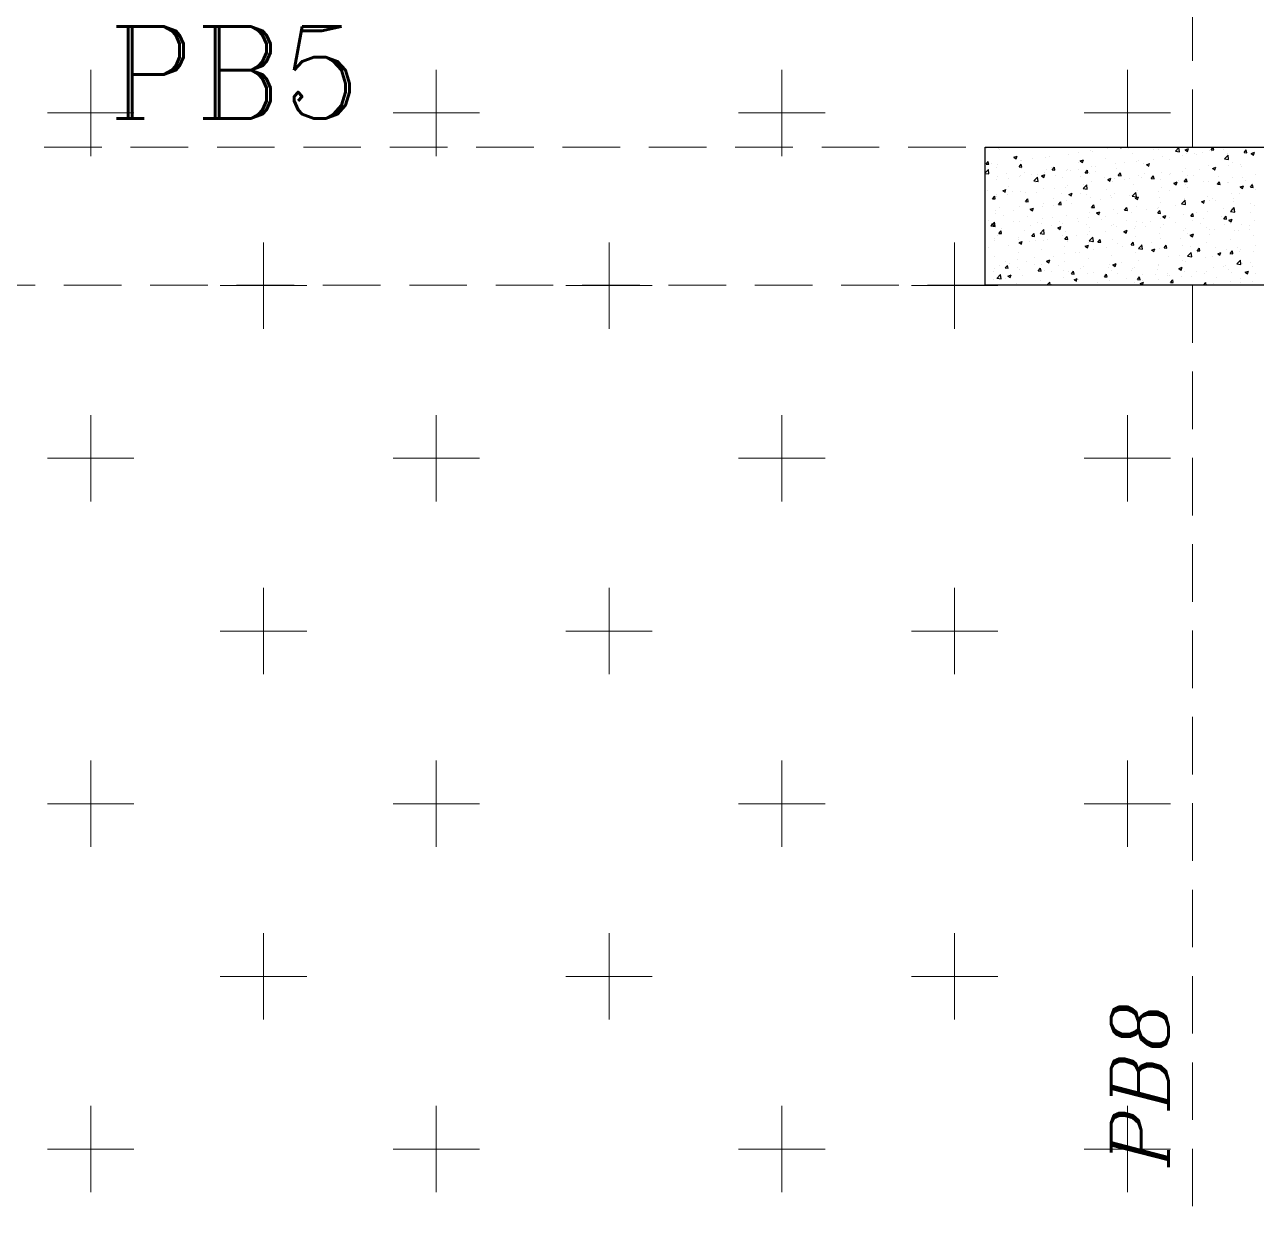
# Model space of a CAD drawing. Header units: millimetres. Extents: x 331487 to 517269, y 198509 to 399936.
# Drawn here: x 395860 to 398534, y 374066 to 376660 of the extents above; entities that cross this region are included whole.
import ezdxf

# ---------------------------------------------------------------- set-up
doc = ezdxf.new("R2010")
doc.units = ezdxf.units.MM
doc.header["$MEASUREMENT"] = 0
doc.linetypes.add('DASHED2', pattern=[0.375, 0.25, -0.125])
doc.layers.add('BEAM', color=1, linetype='Continuous', lineweight=5)
doc.layers.add('COLUMN', color=6, linetype='Continuous')
doc.styles.add('ITALICC', font='italicc', dxfattribs={"height": 0.3})
doc.styles.add('RC', font='romanc.shx', dxfattribs={"height": 200})

msp = doc.modelspace()

# ---------------------------------------------------------------- linework, layer by layer
at = {"layer": 'BEAM', "linetype": 'DASHED2', "ltscale": 500}
for p, q in [((398395.1, 376394), (398395.1, 377744)), ((394590.1, 376394), (397945.1, 376394)), ((397945.1, 376094), (394590.1, 376094)), ((398395.1, 376094), (398395.1, 372644))]:
    msp.add_line(p, q, dxfattribs=at)
at = {"layer": 'BEAM', "color": 253, "linetype": 'Continuous', "ltscale": 750}
for p, q in [((396003.6, 376374.5), (396003.6, 376562)), ((396753.6, 376374.5), (396753.6, 376562)), ((397503.6, 376374.5), (397503.6, 376562)), ((398253.6, 376394), (398253.6, 376562)), ((395909.8, 376468.2), (396097.3, 376468.2)), ((396659.8, 376468.2), (396847.3, 376468.2)), ((397409.8, 376468.2), (397597.3, 376468.2)), ((398159.8, 376468.2), (398347.3, 376468.2)), ((396378.6, 375999.5), (396378.6, 376187)), ((397128.6, 375999.5), (397128.6, 376187)), ((397878.6, 375999.5), (397878.6, 376187)), ((396284.8, 376093.2), (396472.3, 376093.2)), ((397034.8, 376093.2), (397222.3, 376093.2)), ((397784.8, 376093.2), (397972.3, 376093.2)), ((396003.6, 375624.5), (396003.6, 375812)), ((396753.6, 375624.5), (396753.6, 375812)), ((397503.6, 375624.5), (397503.6, 375812)), ((398253.6, 375624.5), (398253.6, 375812)), ((395909.8, 375718.2), (396097.3, 375718.2)), ((396659.8, 375718.2), (396847.3, 375718.2)), ((397409.8, 375718.2), (397597.3, 375718.2)), ((398159.8, 375718.2), (398347.3, 375718.2)), ((396378.6, 375249.5), (396378.6, 375437)), ((397128.6, 375249.5), (397128.6, 375437)), ((397878.6, 375249.5), (397878.6, 375437)), ((396284.8, 375343.2), (396472.3, 375343.2)), ((397034.8, 375343.2), (397222.3, 375343.2)), ((397784.8, 375343.2), (397972.3, 375343.2)), ((396003.6, 374874.5), (396003.6, 375062)), ((396753.6, 374874.5), (396753.6, 375062)), ((397503.6, 374874.5), (397503.6, 375062)), ((398253.6, 374874.5), (398253.6, 375062)), ((395909.8, 374968.2), (396097.3, 374968.2)), ((396659.8, 374968.2), (396847.3, 374968.2)), ((397409.8, 374968.2), (397597.3, 374968.2)), ((398159.8, 374968.2), (398347.3, 374968.2)), ((396378.6, 374499.5), (396378.6, 374687)), ((397128.6, 374499.5), (397128.6, 374687)), ((397878.6, 374499.5), (397878.6, 374687)), ((396284.8, 374593.2), (396472.3, 374593.2)), ((397034.8, 374593.2), (397222.3, 374593.2)), ((397784.8, 374593.2), (397972.3, 374593.2)), ((396003.6, 374124.5), (396003.6, 374312)), ((396753.6, 374124.5), (396753.6, 374312)), ((397503.6, 374124.5), (397503.6, 374312)), ((398253.6, 374124.5), (398253.6, 374312)), ((395909.8, 374218.2), (396097.3, 374218.2)), ((396659.8, 374218.2), (396847.3, 374218.2)), ((397409.8, 374218.2), (397597.3, 374218.2)), ((398159.8, 374218.2), (398347.3, 374218.2))]:
    msp.add_line(p, q, dxfattribs=at)
at = {"layer": 'COLUMN'}
for p, q in [((397945.1, 376394), (398695.1, 376394)), ((397945.1, 376094), (397945.1, 376394)), ((398695.1, 376094), (397945.1, 376094))]:
    msp.add_line(p, q, dxfattribs=at)
at = {"layer": 'COLUMN', "color": 2, "linetype": 'Continuous'}
for p, q in [((397947.1, 376391.9), (397947.1, 376391.9)), ((397972.8, 376390.4), (397972.8, 376390.4)), ((397976.3, 376389.2), (397976.3, 376389.2)), ((398125.4, 376378), (398125.4, 376378)), ((398147.8, 376382.4), (398147.8, 376382.4)), ((398172.9, 376385.6), (398172.9, 376385.6)), ((398177.3, 376385.5), (398177.3, 376385.5)), ((398203.3, 376392.3), (398203.3, 376392.3)), ((398210.8, 376390.6), (398210.8, 376390.6)), ((398228.6, 376392.5), (398228.6, 376392.5)), ((398238.1, 376394), (398240.2, 376392.7)), ((398240.2, 376392.7), (398240.6, 376394)), ((398256.7, 376390.1), (398256.7, 376390.1)), ((398263.7, 376379.6), (398263.7, 376379.6)), ((398310.1, 376387.8), (398310.1, 376387.8)), ((398322, 376389.6), (398322, 376389.6)), ((398357.8, 376384.9), (398365.6, 376393)), ((398357.8, 376384.9), (398366.7, 376383.5)), ((398363.4, 376385.6), (398363.4, 376385.6)), ((398366.7, 376383.5), (398365.6, 376393)), ((398378.9, 376388), (398385.9, 376390.7)), ((398378.9, 376388), (398383.9, 376384.7)), ((398381.2, 376380.2), (398381.2, 376380.2)), ((398383.9, 376384.6), (398385.9, 376390.7)), ((398398.7, 376379.4), (398398.7, 376379.4)), ((398404.3, 376377.7), (398404.3, 376377.7)), ((398416.8, 376383.3), (398416.8, 376383.3)), ((398431.7, 376386.6), (398431.7, 376386.6)), ((398435.1, 376388.4), (398439.8, 376394)), ((398435.1, 376388.4), (398441.1, 376387.9)), ((398436.6, 376384.4), (398436.6, 376384.4)), ((398441.1, 376387.9), (398439.9, 376394)), ((398462.6, 376387.7), (398462.6, 376387.7)), ((398464.5, 376368.4), (398472.3, 376376.5)), ((398470.2, 376381), (398470.2, 376381)), ((398473.4, 376367), (398472.3, 376376.5)), ((398499.7, 376392.7), (398499.7, 376392.7)), ((398506.8, 376382.1), (398511.6, 376387.9)), ((398506.8, 376382.1), (398512.8, 376381.6)), ((398512.8, 376381.6), (398511.6, 376387.9)), ((398522.6, 376380), (398529.6, 376382.7)), ((398522.6, 376380), (398527.6, 376376.6)), ((398523.6, 376378.8), (398523.6, 376378.8)), ((398527.6, 376376.6), (398529.6, 376382.7)), ((397946.9, 376357.1), (397951.7, 376362.9)), ((397946.9, 376357.1), (397952.9, 376356.6)), ((397952.9, 376356.6), (397951.7, 376362.9)), ((397958.6, 376357.4), (397958.6, 376357.4)), ((397970.3, 376350.2), (397970.3, 376350.2)), ((397971.6, 376357.1), (397971.6, 376357.1)), ((398007.5, 376371.8), (398014.5, 376374.5)), ((398007.5, 376371.8), (398012.4, 376368.4)), ((398012.4, 376368.4), (398014.5, 376374.5)), ((398018.6, 376350.9), (398023.4, 376356.6)), ((398018.6, 376350.9), (398024.6, 376350.3)), ((398021.8, 376365.8), (398021.8, 376365.8)), ((398024.6, 376350.3), (398023.4, 376356.6)), ((398023.5, 376364.6), (398023.5, 376364.6)), ((398046.8, 376369.1), (398046.8, 376369.1)), ((398074.9, 376371.6), (398074.9, 376371.6)), ((398084.7, 376374), (398084.7, 376374)), ((398090.3, 376344.6), (398095.2, 376350.3)), ((398096.3, 376344), (398095.2, 376350.3)), ((398147.1, 376359.6), (398147.1, 376359.6)), ((398151.2, 376363.8), (398158.2, 376366.4)), ((398151.2, 376363.8), (398156.2, 376360.4)), ((398156.2, 376360.4), (398158.2, 376366.4)), ((398176.1, 376352.2), (398176.1, 376352.2)), ((398184.4, 376351.2), (398184.4, 376351.2)), ((398205.4, 376369.6), (398205.4, 376369.6)), ((398227.4, 376359.3), (398227.4, 376359.3)), ((398247.6, 376359.5), (398247.6, 376359.5)), ((398272.6, 376362.8), (398272.6, 376362.8)), ((398277.9, 376365.7), (398277.9, 376365.7)), ((398287.7, 376357.7), (398287.7, 376357.7)), ((398294.9, 376355.8), (398301.9, 376358.4)), ((398294.9, 376355.8), (398299.9, 376352.4)), ((398299.9, 376352.4), (398301.9, 376358.4)), ((398310.5, 376367.8), (398310.5, 376367.8)), ((398329.9, 376373.2), (398329.9, 376373.2)), ((398346, 376367.7), (398346, 376367.7)), ((398373.7, 376376.1), (398373.7, 376376.1)), ((398430.5, 376353.3), (398430.5, 376353.3)), ((398438.6, 376347.7), (398445.6, 376350.4)), ((398443.6, 376344.4), (398445.6, 376350.4)), ((398464.5, 376368.3), (398473.4, 376367)), ((398473.4, 376353.3), (398473.4, 376353.3)), ((398482.5, 376360.8), (398482.5, 376360.8)), ((398498.5, 376356.6), (398498.5, 376356.6)), ((398500.8, 376352.7), (398500.8, 376352.7)), ((397945.1, 376338.2), (397951.9, 376345.3)), ((397945.1, 376337), (397953, 376335.8)), ((397953, 376335.8), (397951.9, 376345.3)), ((397970.4, 376323.8), (397970.4, 376323.8)), ((397972.1, 376329.6), (397972.1, 376329.6)), ((397991.4, 376336.8), (397991.4, 376336.8)), ((397995.5, 376326.3), (397995.5, 376326.3)), ((398020.5, 376329.6), (398020.5, 376329.6)), ((398022.3, 376331.3), (398022.3, 376331.3)), ((398023.7, 376348), (398023.7, 376348)), ((398030.4, 376339.6), (398030.4, 376339.6)), ((398044.8, 376334.6), (398044.8, 376334.6)), ((398050.9, 376320.6), (398058.7, 376328.7)), ((398058.4, 376334.6), (398058.4, 376334.6)), ((398059.7, 376319.2), (398058.6, 376328.7)), ((398067.2, 376331.5), (398074.2, 376334.2)), ((398067.2, 376331.5), (398072.1, 376328.2)), ((398072.1, 376328.2), (398074.2, 376334.2)), ((398073.6, 376338.3), (398073.6, 376338.3)), ((398077.1, 376345.7), (398077.1, 376345.7)), ((398088.8, 376349.6), (398088.8, 376349.6)), ((398090.3, 376344.6), (398096.3, 376344.1)), ((398098.1, 376332.3), (398098.1, 376332.3)), ((398112.7, 376327.6), (398112.7, 376327.6)), ((398121.5, 376342.9), (398121.5, 376342.9)), ((398124.1, 376344.7), (398124.1, 376344.7)), ((398130.4, 376343.5), (398130.4, 376343.5)), ((398146.6, 376346.2), (398146.6, 376346.2)), ((398151.5, 376330.1), (398151.5, 376330.1)), ((398162.1, 376338.3), (398166.9, 376344)), ((398162.1, 376338.3), (398168, 376337.8)), ((398168, 376337.8), (398166.9, 376344)), ((398171, 376337.6), (398171, 376337.6)), ((398183.8, 376341.2), (398183.8, 376341.2)), ((398204.9, 376327.8), (398204.9, 376327.8)), ((398210.9, 376323.5), (398217.9, 376326.2)), ((398210.9, 376323.5), (398215.8, 376320.1)), ((398215.8, 376320.1), (398217.9, 376326.2)), ((398226.2, 376326), (398226.2, 376326)), ((398229.4, 376347.6), (398229.4, 376347.6)), ((398233.8, 376332), (398238.6, 376337.8)), ((398233.8, 376332), (398239.8, 376331.5)), ((398237.2, 376339), (398237.2, 376339)), ((398239.8, 376331.5), (398238.6, 376337.8)), ((398246.3, 376323.4), (398246.3, 376323.4)), ((398258.3, 376325.5), (398258.3, 376325.5)), ((398276.7, 376332.4), (398276.7, 376332.4)), ((398284.2, 376328.3), (398284.2, 376328.3)), ((398290.6, 376336.7), (398290.6, 376336.7)), ((398305.5, 376325.8), (398310.3, 376331.5)), ((398305.5, 376325.8), (398311.5, 376325.2)), ((398311.5, 376325.2), (398310.3, 376331.5)), ((398311.7, 376323.3), (398311.7, 376323.3)), ((398328.7, 376339.9), (398328.7, 376339.9)), ((398344, 376334.5), (398344, 376334.5)), ((398347.4, 376336.7), (398347.4, 376336.7)), ((398372.4, 376340), (398372.4, 376340)), ((398377.2, 376319.5), (398382.1, 376325.2)), ((398380, 376346.9), (398380, 376346.9)), ((398383.2, 376318.9), (398382.1, 376325.2)), ((398384.2, 376332.7), (398384.2, 376332.7)), ((398397.3, 376332.2), (398397.3, 376332.2)), ((398410.3, 376344.9), (398410.3, 376344.9)), ((398438.6, 376347.7), (398443.6, 376344.4)), ((398442.5, 376342.7), (398442.5, 376342.7)), ((398450.7, 376330), (398450.7, 376330)), ((398481.2, 376327.5), (398481.2, 376327.5)), ((398504.1, 376327.7), (398504.1, 376327.7)), ((398532.6, 376334.6), (398532.6, 376334.6)), ((397950.4, 376299.4), (397950.4, 376299.4)), ((397983.1, 376299.3), (397990.1, 376301.9)), ((397983.1, 376299.3), (397988.1, 376295.9)), ((397988.1, 376295.9), (397990.1, 376301.9)), ((397996.1, 376307.6), (397996.1, 376307.6)), ((398003.8, 376297.2), (398003.8, 376297.2)), ((398021.1, 376298), (398021.1, 376298)), ((398050.9, 376320.6), (398059.7, 376319.2)), ((398054.4, 376317.6), (398054.4, 376317.6)), ((398072.4, 376305), (398072.4, 376305)), ((398095.2, 376303.5), (398095.2, 376303.5)), ((398120.3, 376306.8), (398120.3, 376306.8)), ((398122.9, 376311.4), (398122.9, 376311.4)), ((398157.6, 376304.1), (398165.4, 376312.2)), ((398157.6, 376304), (398166.5, 376302.7)), ((398158.1, 376311.8), (398158.1, 376311.8)), ((398166.5, 376302.7), (398165.4, 376312.2)), ((398174.9, 376318.9), (398174.9, 376318.9)), ((398209.2, 376302.6), (398209.2, 376302.6)), ((398221.3, 376320.1), (398221.3, 376320.1)), ((398267.6, 376312.6), (398267.6, 376312.6)), ((398275.5, 376299.1), (398275.5, 376299.1)), ((398321, 376297.2), (398321, 376297.2)), ((398325.9, 376322.7), (398325.9, 376322.7)), ((398327.4, 376306.6), (398327.4, 376306.6)), ((398346.1, 376300.5), (398346.1, 376300.5)), ((398354.6, 376315.5), (398361.6, 376318.2)), ((398354.6, 376315.5), (398359.6, 376312.1)), ((398359.6, 376312.1), (398361.6, 376318.2)), ((398365, 376321), (398365, 376321)), ((398377.2, 376319.5), (398383.2, 376319)), ((398378.8, 376313.6), (398378.8, 376313.6)), ((398384, 376305.5), (398384, 376305.5)), ((398418.4, 376318.8), (398418.4, 376318.8)), ((398429.3, 376320), (398429.3, 376320)), ((398447.1, 376313.8), (398447.1, 376313.8)), ((398449, 376313.2), (398453.8, 376318.9)), ((398449, 376313.2), (398454.9, 376312.7)), ((398454.9, 376312.7), (398453.8, 376318.9)), ((398471.8, 376316.5), (398471.8, 376316.5)), ((398472.1, 376317.1), (398472.1, 376317.1)), ((398498.3, 376307.5), (398505.3, 376310.2)), ((398498.3, 376307.5), (398503.3, 376304.1)), ((398503.3, 376304.1), (398505.3, 376310.2)), ((398510, 376322.1), (398510, 376322.1)), ((398520.7, 376306.9), (398525.5, 376312.7)), ((398520.7, 376306.9), (398526.7, 376306.4)), ((398525.2, 376314.3), (398525.2, 376314.3)), ((398526.7, 376306.4), (398525.5, 376312.7)), ((398531.4, 376301.3), (398531.4, 376301.3)), ((397960.8, 376281.9), (397965.6, 376287.7)), ((397960.8, 376281.9), (397966.7, 376281.4)), ((397966.7, 376281.4), (397965.6, 376287.6)), ((397969.1, 376290.5), (397969.1, 376290.5)), ((397969.2, 376286.9), (397969.2, 376286.9)), ((397994.2, 376290.2), (397994.2, 376290.2)), ((398032.1, 376295.2), (398032.1, 376295.2)), ((398032.5, 376275.6), (398037.3, 376281.4)), ((398032.5, 376275.6), (398038.5, 376275.1)), ((398034.3, 376272.6), (398034.3, 376272.6)), ((398038.5, 376275.1), (398037.3, 376281.4)), ((398057.2, 376294.9), (398057.2, 376294.9)), ((398071.2, 376271.7), (398071.2, 376271.7)), ((398092.6, 376282.6), (398092.6, 376282.6)), ((398104.2, 376269.4), (398109, 376275.1)), ((398110.2, 376268.8), (398109, 376275.1)), ((398110.5, 376292.7), (398110.5, 376292.7)), ((398121.7, 376278.1), (398121.7, 376278.1)), ((398126.8, 376291.2), (398133.9, 376293.9)), ((398126.8, 376291.2), (398131.8, 376287.9)), ((398131.8, 376287.9), (398133.8, 376293.9)), ((398131.8, 376272.3), (398131.8, 376272.3)), ((398150.9, 376292.6), (398150.9, 376292.6)), ((398163.9, 376290.4), (398163.9, 376290.4)), ((398173.7, 376285.6), (398173.7, 376285.6)), ((398195, 376280.6), (398195, 376280.6)), ((398217.3, 376288.1), (398217.3, 376288.1)), ((398220, 376283.9), (398220, 376283.9)), ((398225, 376292.7), (398225, 376292.7)), ((398257.9, 376288.9), (398257.9, 376288.9)), ((398264.3, 376287.5), (398272.1, 376295.6)), ((398264.3, 376287.5), (398273.2, 376286.1)), ((398270.6, 376283.2), (398277.6, 376285.9)), ((398270.6, 376283.2), (398275.5, 376279.9)), ((398270.7, 376285.9), (398270.7, 376285.9)), ((398273.2, 376286.1), (398272.1, 376295.6)), ((398275.5, 376279.9), (398277.6, 376285.9)), ((398324.1, 376283.6), (398324.1, 376283.6)), ((398326.2, 376273.3), (398326.2, 376273.3)), ((398371, 376270.9), (398378.8, 376279.1)), ((398371, 376270.9), (398379.9, 376269.6)), ((398377.5, 376281.4), (398377.5, 376281.4)), ((398377.6, 376280.3), (398377.6, 376280.3)), ((398379.9, 376269.6), (398378.8, 376279)), ((398380.1, 376273), (398380.1, 376273)), ((398414.3, 376275.2), (398421.3, 376277.9)), ((398414.3, 376275.2), (398419.2, 376271.9)), ((398419.2, 376271.9), (398421.3, 376277.9)), ((398420.8, 376274.4), (398420.8, 376274.4)), ((398428.1, 376286.7), (398428.1, 376286.7)), ((398430.8, 376279.1), (398430.8, 376279.1)), ((398438.4, 376283), (398438.4, 376283)), ((398445.8, 376277.7), (398445.8, 376277.7)), ((398480, 376294.2), (398480, 376294.2)), ((398483.7, 376282.7), (398483.7, 376282.7)), ((398484.2, 376276.9), (398484.2, 376276.9)), ((398496.7, 376293), (398496.7, 376293)), ((398520.7, 376271.1), (398520.7, 376271.1)), ((397967.9, 376257.2), (397967.9, 376257.2)), ((397967.9, 376250.7), (397967.9, 376250.7)), ((397976, 376262.6), (397976, 376262.6)), ((397984.3, 376246.1), (397984.3, 376246.1)), ((398005.8, 376255.7), (398005.8, 376255.7)), ((398019.9, 376264.7), (398019.9, 376264.7)), ((398037.7, 376243.8), (398037.7, 376243.8)), ((398042.8, 376259), (398049.8, 376261.7)), ((398042.8, 376259), (398047.8, 376255.6)), ((398047.8, 376255.6), (398049.8, 376261.7)), ((398068.9, 376264), (398068.9, 376264)), ((398094, 376267.3), (398094, 376267.3)), ((398104.2, 376269.4), (398110.2, 376268.8)), ((398120.5, 376244.9), (398120.5, 376244.9)), ((398172.4, 376252.3), (398172.4, 376252.3)), ((398175.9, 376263.1), (398180.8, 376268.8)), ((398175.9, 376263.1), (398181.9, 376262.6)), ((398181.9, 376262.6), (398180.8, 376268.8)), ((398186.5, 376251), (398193.5, 376253.7)), ((398186.5, 376251), (398191.5, 376247.6)), ((398191.5, 376247.6), (398193.5, 376253.7)), ((398193.7, 376244.5), (398193.7, 376244.5)), ((398205.1, 376243), (398205.1, 376243)), ((398223.8, 376259.4), (398223.8, 376259.4)), ((398231.6, 376249.5), (398231.6, 376249.5)), ((398247.7, 376256.8), (398252.5, 376262.6)), ((398247.7, 376256.8), (398253.6, 376256.3)), ((398253.6, 376256.3), (398252.5, 376262.5)), ((398263.4, 376253), (398263.4, 376253)), ((398274.3, 376265.8), (398274.3, 376265.8)), ((398294.7, 376257.8), (398294.7, 376257.8)), ((398319.4, 376250.5), (398324.2, 376256.3)), ((398319.4, 376250.5), (398325.4, 376250)), ((398319.8, 376261.1), (398319.8, 376261.1)), ((398321.7, 376263), (398321.7, 376263)), ((398325.4, 376250), (398324.2, 376256.3)), ((398330.3, 376243), (398337.3, 376245.7)), ((398330.3, 376243), (398335.2, 376239.6)), ((398335.2, 376239.6), (398337.2, 376245.7)), ((398357.6, 376266.1), (398357.6, 376266.1)), ((398376.4, 376247), (398376.4, 376247)), ((398391.1, 376244.3), (398395.9, 376250)), ((398391.1, 376244.3), (398397.1, 376243.7)), ((398397.1, 376243.7), (398395.9, 376250)), ((398404, 376251), (398404, 376251)), ((398426.9, 376253.4), (398426.9, 376253.4)), ((398457.4, 376243.2), (398457.4, 376243.2)), ((398462.3, 376261.1), (398462.3, 376261.1)), ((398462.8, 376238), (398467.7, 376243.7)), ((398468.8, 376237.5), (398467.7, 376243.7)), ((398477.7, 376254.4), (398486.6, 376253)), ((398477.8, 376254.4), (398485.6, 376262.5)), ((398478.8, 376260.9), (398478.8, 376260.9)), ((398486.6, 376253), (398485.5, 376262.5)), ((398520.6, 376251.5), (398520.6, 376251.5)), ((398530.2, 376268), (398530.2, 376268)), ((397952, 376234.9), (397952, 376234.9)), ((397957.4, 376223.2), (397965.2, 376231.3)), ((397957.4, 376223.2), (397966.3, 376221.8)), ((397958.8, 376226.7), (397965.8, 376229.4)), ((397958.8, 376226.7), (397963.8, 376223.4)), ((397963.8, 376223.4), (397965.8, 376229.4)), ((397966.3, 376221.8), (397965.2, 376231.3)), ((397966.7, 376223.9), (397966.7, 376223.9)), ((397979.5, 376216.3), (397979.5, 376216.3)), ((398005.4, 376232.6), (398005.4, 376232.6)), ((398018.6, 376231.4), (398018.6, 376231.4)), ((398042.6, 376224.6), (398042.6, 376224.6)), ((398058.8, 376230.4), (398058.8, 376230.4)), ((398067.7, 376227.9), (398067.7, 376227.9)), ((398070, 376238.4), (398070, 376238.4)), ((398088.5, 376223), (398088.5, 376223)), ((398091.1, 376241.6), (398091.1, 376241.6)), ((398102.5, 376218.7), (398109.5, 376221.4)), ((398102.5, 376218.7), (398107.5, 376215.4)), ((398105.5, 376232.9), (398105.5, 376232.9)), ((398107.5, 376215.4), (398109.5, 376221.4)), ((398112.2, 376228.1), (398112.2, 376228.1)), ((398144.4, 376239.3), (398144.4, 376239.3)), ((398146.8, 376233), (398146.8, 376233)), ((398165.5, 376225.9), (398165.5, 376225.9)), ((398168.7, 376241.2), (398168.7, 376241.2)), ((398171.2, 376219.1), (398171.2, 376219.1)), ((398197.8, 376237), (398197.8, 376237)), ((398218.9, 376223.6), (398218.9, 376223.6)), ((398222.6, 376226.1), (398222.6, 376226.1)), ((398229.1, 376221), (398229.1, 376221)), ((398251.2, 376234.8), (398251.2, 376234.8)), ((398268.4, 376218.3), (398268.4, 376218.3)), ((398272.3, 376221.4), (398272.3, 376221.4)), ((398273.1, 376232.5), (398273.1, 376232.5)), ((398287.4, 376231), (398287.4, 376231)), ((398293.5, 376221.6), (398293.5, 376221.6)), ((398304.6, 376232.5), (398304.6, 376232.5)), ((398325, 376240), (398325, 376240)), ((398325.7, 376219.1), (398325.7, 376219.1)), ((398331.3, 376226.6), (398331.3, 376226.6)), ((398345.7, 376241), (398345.7, 376241)), ((398358, 376230.3), (398358, 376230.3)), ((398379.1, 376216.8), (398379.1, 376216.8)), ((398394.5, 376234.9), (398394.5, 376234.9)), ((398411.4, 376228), (398411.4, 376228)), ((398419.5, 376238.2), (398419.5, 376238.2)), ((398425.7, 376220.2), (398425.7, 376220.2)), ((398442.2, 376216.1), (398442.2, 376216.1)), ((398462.8, 376238), (398468.8, 376237.5)), ((398464.7, 376225.8), (398464.7, 376225.8)), ((398474, 376235), (398481, 376237.7)), ((398474, 376235), (398478.9, 376231.6)), ((398477.6, 376227.7), (398477.6, 376227.7)), ((398478.9, 376231.6), (398481, 376237.7)), ((398500.5, 376226.1), (398500.5, 376226.1)), ((398518.1, 376223.5), (398518.1, 376223.5)), ((398528.9, 376234.7), (398528.9, 376234.7)), ((397964.4, 376195.2), (397964.4, 376195.2)), ((397965.5, 376190.6), (397965.5, 376190.6)), ((397971.8, 376202.9), (397971.8, 376202.9)), ((397974.6, 376206.7), (397979.5, 376212.4)), ((397974.6, 376206.7), (397980.6, 376206.2)), ((397980.6, 376206.2), (397979.5, 376212.4)), ((398017.4, 376198.1), (398017.4, 376198.1)), ((398017.8, 376193), (398017.8, 376193)), ((398030.2, 376212.9), (398030.2, 376212.9)), ((398046.4, 376200.4), (398051.2, 376206.2)), ((398046.4, 376200.4), (398052.3, 376199.9)), ((398052.3, 376199.9), (398051.2, 376206.2)), ((398054.1, 376191), (398054.1, 376191)), ((398064.1, 376206.6), (398071.9, 376214.8)), ((398064.1, 376206.6), (398073, 376205.2)), ((398068.8, 376205.2), (398068.8, 376205.2)), ((398071.2, 376190.7), (398071.2, 376190.7)), ((398073, 376205.2), (398071.9, 376214.7)), ((398079.2, 376193.4), (398079.2, 376193.4)), ((398112.4, 376201), (398112.4, 376201)), ((398118.1, 376194.1), (398122.9, 376199.9)), ((398118.1, 376194.1), (398124.1, 376193.6)), ((398119.3, 376211.6), (398119.3, 376211.6)), ((398124.1, 376193.6), (398122.9, 376199.9)), ((398142.4, 376201.7), (398142.4, 376201.7)), ((398167.4, 376205), (398167.4, 376205)), ((398170.8, 376211), (398170.8, 376211)), ((398170.8, 376190.1), (398178.6, 376198.2)), ((398170.8, 376190.1), (398179.7, 376188.7)), ((398179.7, 376188.7), (398178.6, 376198.2)), ((398189.8, 376187.9), (398194.6, 376193.6)), ((398195.8, 376187.3), (398194.6, 376193.6)), ((398205.3, 376210), (398205.3, 376210)), ((398221.4, 376192.8), (398221.4, 376192.8)), ((398246.2, 376210.7), (398253.2, 376213.4)), ((398246.2, 376210.7), (398251.2, 376207.4)), ((398251.2, 376207.4), (398253.2, 376213.4)), ((398271.9, 376199.2), (398271.9, 376199.2)), ((398323.8, 376206.7), (398323.8, 376206.7)), ((398325.6, 376196), (398325.6, 376196)), ((398368.2, 376195.5), (398368.2, 376195.5)), ((398375.1, 376213.8), (398375.1, 376213.8)), ((398383.9, 376206), (398383.9, 376206)), ((398389.9, 376202.7), (398396.9, 376205.4)), ((398389.9, 376202.7), (398394.9, 376199.4)), ((398393.2, 376198.8), (398393.2, 376198.8)), ((398394.9, 376199.4), (398396.9, 376205.4)), ((398431.1, 376203.8), (398431.1, 376203.8)), ((398432.4, 376214.6), (398432.4, 376214.6)), ((398476.4, 376194.4), (398476.4, 376194.4)), ((398485.8, 376212.3), (398485.8, 376212.3)), ((398494.3, 376212.1), (398494.3, 376212.1)), ((398519.3, 376215.4), (398519.3, 376215.4)), ((398527.7, 376201.4), (398527.7, 376201.4)), ((397953.2, 376176.8), (397953.2, 376176.8)), ((397995.8, 376181), (397995.8, 376181)), ((398016.2, 376164.8), (398016.2, 376164.8)), ((398016.3, 376185.1), (398016.3, 376185.1)), ((398018.5, 376186.5), (398025.5, 376189.2)), ((398018.5, 376186.5), (398023.5, 376183.1)), ((398023.5, 376183.1), (398025.5, 376189.2)), ((398041.3, 376188.4), (398041.3, 376188.4)), ((398067.6, 376171.9), (398067.6, 376171.9)), ((398118.1, 376178.3), (398118.1, 376178.3)), ((398124.6, 376188.5), (398124.6, 376188.5)), ((398141.1, 376165.6), (398141.1, 376165.6)), ((398150.6, 376166), (398150.6, 376166)), ((398162.2, 376178.5), (398169.2, 376181.2)), ((398162.2, 376178.5), (398167.2, 376175.1)), ((398167.2, 376175.1), (398169.2, 376181.2)), ((398170, 376185.8), (398170, 376185.8)), ((398177.9, 376186.2), (398177.9, 376186.2)), ((398179, 376170.6), (398179, 376170.6)), ((398189.8, 376187.9), (398195.8, 376187.3)), ((398208.9, 376176), (398208.9, 376176)), ((398231.3, 376184), (398231.3, 376184)), ((398242.1, 376178.9), (398242.1, 376178.9)), ((398261.5, 376181.6), (398266.4, 376187.3)), ((398261.5, 376181.6), (398267.5, 376181.1)), ((398267.5, 376181.1), (398266.4, 376187.3)), ((398267.2, 376182.2), (398267.2, 376182.2)), ((398267.3, 376186), (398267.3, 376186)), ((398270.6, 376165.9), (398270.6, 376165.9)), ((398277.6, 376173.5), (398285.4, 376181.7)), ((398277.6, 376173.5), (398286.5, 376172.1)), ((398284.7, 376181.7), (398284.7, 376181.7)), ((398286.5, 376172.1), (398285.3, 376181.6)), ((398305, 376187.2), (398305, 376187.2)), ((398305.9, 376170.5), (398312.9, 376173.1)), ((398305.9, 376170.5), (398310.9, 376167.1)), ((398310.9, 376167.1), (398312.9, 376173.1)), ((398322.6, 376173.4), (398322.6, 376173.4)), ((398333.3, 376175.3), (398338.1, 376181.1)), ((398333.3, 376175.3), (398339.2, 376174.8)), ((398339.2, 376174.8), (398338.1, 376181.1)), ((398338.1, 376179.4), (398338.1, 376179.4)), ((398373.9, 376180.5), (398373.9, 376180.5)), ((398384.3, 376157), (398392.1, 376165.1)), ((398391.5, 376177.2), (398391.5, 376177.2)), ((398393.2, 376155.6), (398392.1, 376165.1)), ((398404.8, 376164.3), (398404.8, 376164.3)), ((398405, 376169), (398409.8, 376174.8)), ((398405, 376169), (398411, 376168.5)), ((398411, 376168.5), (398409.8, 376174.8)), ((398424.4, 376186.9), (398424.4, 376186.9)), ((398444.8, 376174.9), (398444.8, 376174.9)), ((398449.6, 376162.5), (398456.6, 376165.1)), ((398454.6, 376159.1), (398456.6, 376165.1)), ((398467.9, 376172.6), (398467.9, 376172.6)), ((398476.7, 376162.8), (398481.5, 376168.5)), ((398476.7, 376162.8), (398482.7, 376162.2)), ((398482.7, 376162.2), (398481.5, 376168.5)), ((398493, 376175.9), (398493, 376175.9)), ((398496.4, 376166.4), (398496.4, 376166.4)), ((398498.2, 376172.7), (398498.2, 376172.7)), ((398526.5, 376168.1), (398526.5, 376168.1)), ((398530.9, 376180.9), (398530.9, 376180.9)), ((397964.3, 376157.3), (397964.3, 376157.3)), ((397975.7, 376136), (397975.7, 376136)), ((397988.5, 376131.5), (397993.3, 376137.2)), ((397990, 376145.7), (397990, 376145.7)), ((397994.5, 376130.9), (397993.3, 376137.2)), ((397998.3, 376141.9), (397998.3, 376141.9)), ((398015, 376149), (398015, 376149)), ((398034, 376146), (398034, 376146)), ((398051.7, 376139.6), (398051.7, 376139.6)), ((398052.9, 376154), (398052.9, 376154)), ((398066.3, 376138.6), (398066.3, 376138.6)), ((398078.2, 376146.2), (398085.2, 376148.9)), ((398078.2, 376146.2), (398083.2, 376142.9)), ((398083.2, 376142.9), (398085.2, 376148.9)), ((398092.3, 376156), (398092.3, 376156)), ((398105.1, 376137.4), (398105.1, 376137.4)), ((398116.1, 376162.3), (398116.1, 376162.3)), ((398116.9, 376145), (398116.9, 376145)), ((398168.8, 376152.5), (398168.8, 376152.5)), ((398215.8, 376139.5), (398215.8, 376139.5)), ((398220.1, 376159.5), (398220.1, 376159.5)), ((398221.9, 376138.2), (398228.9, 376140.9)), ((398221.9, 376138.2), (398226.9, 376134.9)), ((398226.9, 376134.9), (398228.9, 376140.9)), ((398240.9, 376142.8), (398240.9, 376142.8)), ((398278.7, 376147.7), (398278.7, 376147.7)), ((398321.4, 376140.1), (398321.4, 376140.1)), ((398321.5, 376136.4), (398321.5, 376136.4)), ((398341.9, 376156.1), (398341.9, 376156.1)), ((398366.9, 376159.3), (398366.9, 376159.3)), ((398372.7, 376147.2), (398372.7, 376147.2)), ((398379.8, 376146.4), (398379.8, 376146.4)), ((398384.3, 376157), (398393.2, 376155.6)), ((398423.2, 376153.6), (398423.2, 376153.6)), ((398438.1, 376156.4), (398438.1, 376156.4)), ((398449.6, 376162.5), (398454.6, 376159.1)), ((398466.7, 376136.5), (398466.7, 376136.5)), ((398475.2, 376161.1), (398475.2, 376161.1)), ((398491, 376140.4), (398498.8, 376148.5)), ((398491, 376140.4), (398499.9, 376139)), ((398499.9, 376139), (398498.8, 376148.5)), ((398504.5, 376141.5), (398504.5, 376141.5)), ((398520.4, 376144.4), (398520.4, 376144.4)), ((397963.1, 376124), (397963.1, 376124)), ((397966, 376130.7), (397966, 376130.7)), ((397970.6, 376109.2), (397979.5, 376107.8)), ((397970.7, 376109.2), (397978.4, 376117.3)), ((397979.5, 376107.8), (397978.4, 376117.3)), ((397988.5, 376131.5), (397994.5, 376130.9)), ((397988.7, 376109.6), (397988.7, 376109.6)), ((397994.2, 376114), (398001.2, 376116.7)), ((397994.2, 376114), (397999.1, 376110.6)), ((397999.1, 376110.6), (398001.2, 376116.6)), ((398015, 376131.5), (398015, 376131.5)), ((398019.4, 376128.4), (398019.4, 376128.4)), ((398026.6, 376114.5), (398026.6, 376114.5)), ((398060.2, 376125.2), (398065.1, 376130.9)), ((398060.2, 376125.2), (398066.2, 376124.7)), ((398066.2, 376124.7), (398065.1, 376130.9)), ((398072.8, 376126.2), (398072.8, 376126.2)), ((398089.8, 376122.9), (398089.8, 376122.9)), ((398114.8, 376126.2), (398114.8, 376126.2)), ((398115.6, 376111.7), (398115.6, 376111.7)), ((398126.2, 376123.9), (398126.2, 376123.9)), ((398132, 376118.9), (398136.8, 376124.7)), ((398132, 376118.9), (398137.9, 376118.4)), ((398137.9, 376118.4), (398136.8, 376124.7)), ((398152.7, 376131.1), (398152.7, 376131.1)), ((398158.5, 376135.1), (398158.5, 376135.1)), ((398167.6, 376119.2), (398167.6, 376119.2)), ((398179.5, 376121.7), (398179.5, 376121.7)), ((398203.7, 376112.6), (398208.5, 376118.4)), ((398203.7, 376112.6), (398209.7, 376112.1)), ((398204.8, 376116.3), (398204.8, 376116.3)), ((398209.7, 376112.1), (398208.5, 376118.4)), ((398211.8, 376132.9), (398211.8, 376132.9)), ((398218.9, 376126.2), (398218.9, 376126.2)), ((398232.9, 376119.4), (398232.9, 376119.4)), ((398263.1, 376126.4), (398263.1, 376126.4)), ((398265.2, 376130.6), (398265.2, 376130.6)), ((398269.4, 376132.6), (398269.4, 376132.6)), ((398275.4, 376106.4), (398280.2, 376112.1)), ((398281.4, 376105.8), (398280.2, 376112.1)), ((398286.3, 376117.2), (398286.3, 376117.2)), ((398315.6, 376116.6), (398315.6, 376116.6)), ((398318.6, 376128.3), (398318.6, 376128.3)), ((398339.7, 376114.9), (398339.7, 376114.9)), ((398340.6, 376119.9), (398340.6, 376119.9)), ((398345.4, 376114.4), (398345.4, 376114.4)), ((398365.6, 376130.2), (398372.6, 376132.9)), ((398365.6, 376130.2), (398370.6, 376126.8)), ((398370.6, 376126.8), (398372.6, 376132.9)), ((398371.5, 376113.9), (398371.5, 376113.9)), ((398372, 376126.1), (398372, 376126.1)), ((398378.5, 376124.9), (398378.5, 376124.9)), ((398393.1, 376112.7), (398393.1, 376112.7)), ((398403.7, 376124.4), (398403.7, 376124.4)), ((398422, 376120.3), (398422, 376120.3)), ((398425.4, 376123.8), (398425.4, 376123.8)), ((398441.6, 376133.2), (398441.6, 376133.2)), ((398446.5, 376110.4), (398446.5, 376110.4)), ((398462, 376134.4), (398462, 376134.4)), ((398473.9, 376127.8), (398473.9, 376127.8)), ((398478.8, 376121.6), (398478.8, 376121.6)), ((398509.3, 376122.2), (398516.3, 376124.9)), ((398509.3, 376122.2), (398514.3, 376118.8)), ((398514.3, 376118.8), (398516.3, 376124.9)), ((398525.3, 376134.8), (398525.3, 376134.8)), ((398532.1, 376119.3), (398532.1, 376119.3)), ((397963.7, 376106.3), (397963.7, 376106.3)), ((398013.8, 376098.3), (398013.8, 376098.3)), ((398065.1, 376105.3), (398065.1, 376105.3)), ((398078.7, 376094), (398085.2, 376100.8)), ((398085.9, 376094), (398085.2, 376100.8)), ((398088.2, 376096.3), (398088.2, 376096.3)), ((398137.9, 376106), (398144.9, 376108.6)), ((398137.9, 376106), (398142.9, 376102.6)), ((398142.8, 376102.6), (398144.9, 376108.6)), ((398146.5, 376106.3), (398146.5, 376106.3)), ((398189.5, 376100), (398189.5, 376100)), ((398214.5, 376103.3), (398214.5, 376103.3)), ((398228.8, 376094.4), (398228.8, 376094.4)), ((398252.4, 376108.3), (398252.4, 376108.3)), ((398268.2, 376099.3), (398268.2, 376099.3)), ((398275.4, 376106.4), (398281.4, 376105.8)), ((398281.6, 376097.9), (398288.6, 376100.6)), ((398281.6, 376097.9), (398286.6, 376094.6)), ((398286.6, 376094.6), (398288.6, 376100.6)), ((398287.1, 376104.4), (398287.1, 376104.4)), ((398320.2, 376106.8), (398320.2, 376106.8)), ((398347.1, 376100.1), (398352, 376105.8)), ((398347.1, 376100.1), (398353.1, 376099.6)), ((398353.1, 376099.6), (398352, 376105.8)), ((398419, 376094), (398423.7, 376099.6)), ((398424.7, 376094), (398423.7, 376099.6)), ((398440.4, 376097.1), (398440.4, 376097.1)), ((398472.7, 376094.5), (398472.7, 376094.5)), ((398478.2, 376102), (398478.2, 376102)), ((398499.8, 376108.1), (398499.8, 376108.1)), ((398500.2, 376099.4), (398500.2, 376099.4)), ((398524.1, 376101.5), (398524.1, 376101.5))]:
    msp.add_line(p, q, dxfattribs=at)

# ---------------------------------------------------------------- texts
at = {"color": 3, "linetype": 'Continuous', "style": 'RC'}
msp.add_attdef('PB5', (396042.2, 376456.2), '', height=200, dxfattribs=at)
at = {"color": 3, "linetype": 'Continuous', "style": 'ITALICC'}
msp.add_attdef('PB8', (398343.1, 374178.6), '', height=125, rotation=90, dxfattribs=at)

doc.saveas('drawing.dxf')
